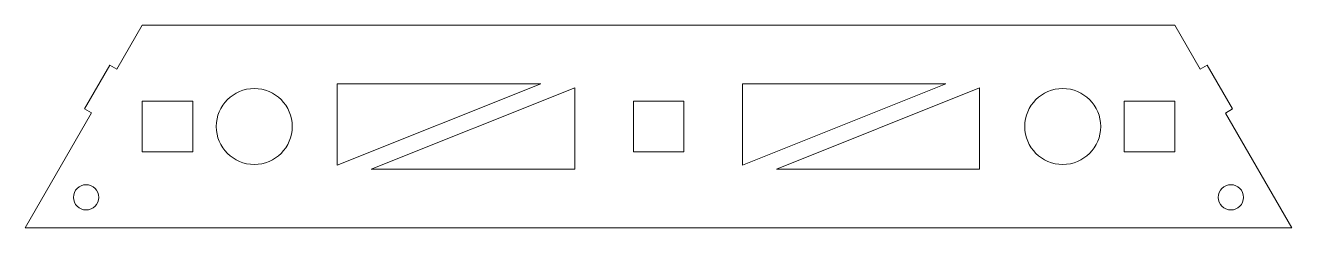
# Model space of a CAD drawing. Header units: inches. Extents: x -6.25 to 0, y 0 to 1.
import ezdxf

# ---------------------------------------------------------------- set-up
doc = ezdxf.new("R2010")
doc.units = ezdxf.units.IN
doc.header["$MEASUREMENT"] = 0

msp = doc.modelspace()

# ---------------------------------------------------------------- linework, layer by layer
at = {"color": 7, "linetype": 'Continuous', "lineweight": 15}
for p, q in [((-5.6726, 1), (-5.7976, 0.7835)), ((-0.5774, 1), (-5.6726, 1)), ((-0.4524, 0.7835), (-0.5774, 1)), ((-5.9573, 0.587), (-5.8323, 0.8035)), ((-5.8323, 0.8035), (-5.7976, 0.7835)), ((-0.4177, 0.8035), (-0.4524, 0.7835)), ((-0.4177, 0.8035), (-0.2925, 0.5865)), ((-4.7116, 0.309), (-3.7063, 0.71)), ((-4.7116, 0.71), (-4.7116, 0.309)), ((-4.7116, 0.71), (-3.7063, 0.71)), ((-4.5434, 0.29), (-3.5381, 0.691)), ((-3.5381, 0.691), (-3.5381, 0.29)), ((-2.71, 0.3091), (-1.7077, 0.71)), ((-2.71, 0.71), (-2.71, 0.3091)), ((-2.71, 0.71), (-1.7077, 0.71)), ((-2.5423, 0.29), (-1.54, 0.6909)), ((-1.54, 0.6909), (-1.54, 0.29)), ((-5.6726, 0.625), (-5.6726, 0.375)), ((-5.4226, 0.625), (-5.6726, 0.625)), ((-5.4226, 0.375), (-5.4226, 0.625)), ((-3.2481, 0.625), (-3.2481, 0.375)), ((-3, 0.625), (-3.2481, 0.625)), ((-3, 0.375), (-3, 0.625)), ((-0.8274, 0.625), (-0.8274, 0.375)), ((-0.5774, 0.625), (-0.8274, 0.625)), ((-0.5774, 0.375), (-0.5774, 0.625)), ((-5.9226, 0.567), (-6.25, 0)), ((-5.9573, 0.587), (-5.9226, 0.567)), ((-0.2925, 0.5865), (-0.3271, 0.5665)), ((0, 0), (-0.3271, 0.5665)), ((-5.6726, 0.375), (-5.4226, 0.375)), ((-3.2481, 0.375), (-3, 0.375)), ((-0.8274, 0.375), (-0.5774, 0.375)), ((-4.5434, 0.29), (-3.5381, 0.29)), ((-2.5423, 0.29), (-1.54, 0.29)), ((-6.25, 0), (0, 0))]:
    msp.add_line(p, q, dxfattribs=at)
for centre, radius in [((-5.12, 0.5), 0.1875), ((-1.13, 0.5), 0.1875), ((-5.95, 0.15), 0.0625), ((-0.3, 0.15), 0.0625)]:
    msp.add_circle(centre, radius, dxfattribs=at)

doc.saveas('drawing.dxf')
